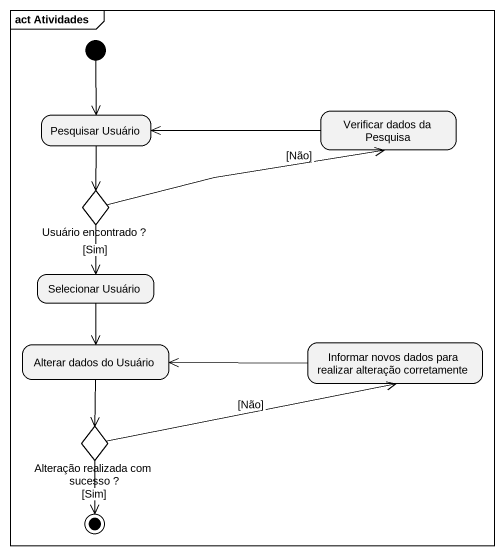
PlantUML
@startuml
mainframe act Atividades
hide empty description
state "Pesquisar Usuário" as Pesquisar_Usuário
state "Verificar dados da Pesquisa" as Verificar_dados_da_Pesquisa
state "Usuário encontrado ?" as Usuário_encontrado <<choice>>
state "Selecionar Usuário" as Selecionar_Usuário
state "Alterar dados do Usuário" as Alterar_dados_do_Usuário
state "Informar novos dados para realizar alteração corretamente" as Informar_novos_dados_para
state "Alteração realizada com sucesso ?" as Alteração_realizada_com <<choice>>
[*] --> Pesquisar_Usuário
Pesquisar_Usuário --> Usuário_encontrado
Verificar_dados_da_Pesquisa -left-> Pesquisar_Usuário
Usuário_encontrado -right-> Verificar_dados_da_Pesquisa : [Não]
Usuário_encontrado --> Selecionar_Usuário : [Sim]
Selecionar_Usuário --> Alterar_dados_do_Usuário
Alterar_dados_do_Usuário --> Alteração_realizada_com
Informar_novos_dados_para -left-> Alterar_dados_do_Usuário
Alteração_realizada_com -right-> Informar_novos_dados_para : [Não]
Alteração_realizada_com --> [*] : [Sim]
@enduml
